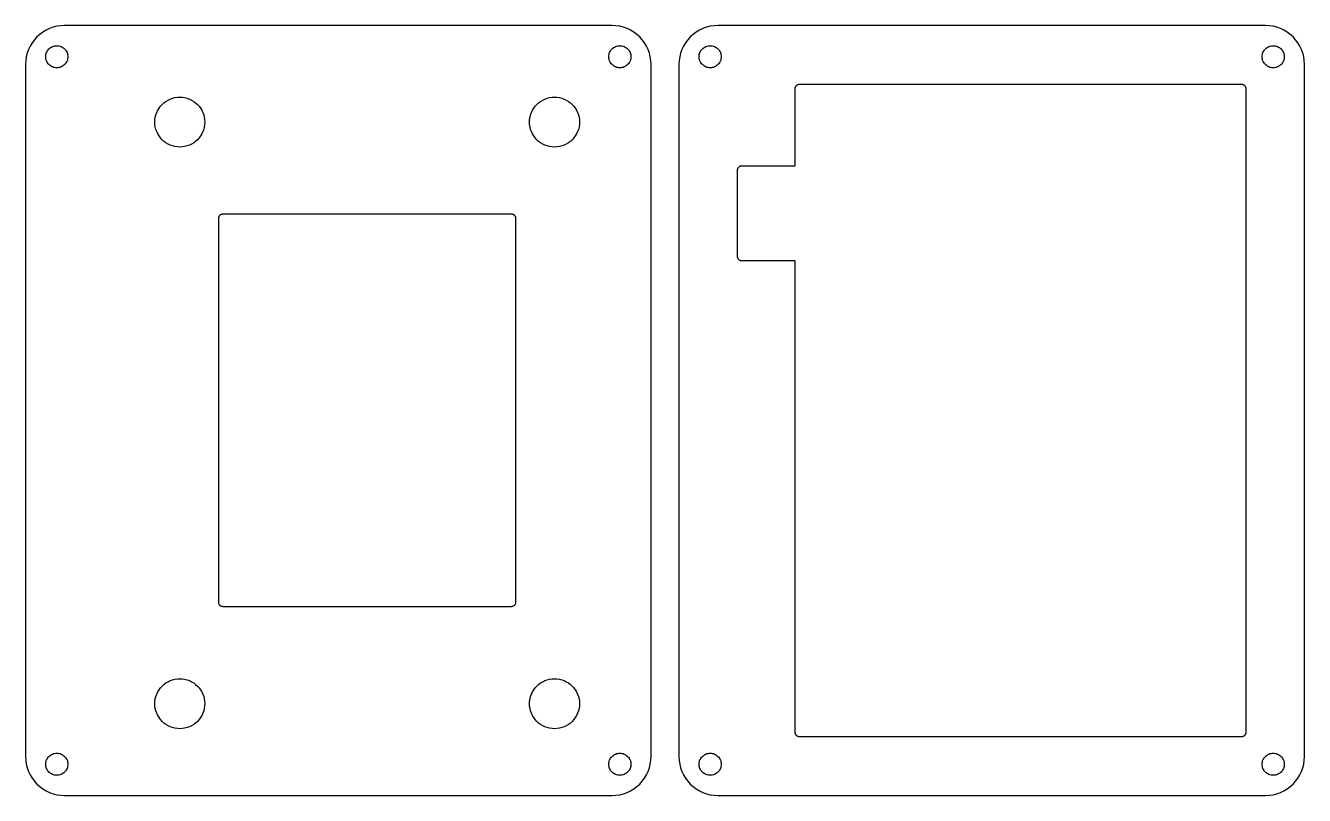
# Model space of a CAD drawing. Header units: metres. Extents: x 0 to 269, y -190 to 7.
# Drawn here: x 135.9 to 269.1, y -73.6 to 6.5 of the extents above; entities that cross this region are included whole.
import ezdxf

# ---------------------------------------------------------------- set-up
doc = ezdxf.new("R2010")
doc.units = ezdxf.units.M

msp = doc.modelspace()

# ---------------------------------------------------------------- linework, layer by layer
for p, q in [((137.136, 5.36383), (136.869, 5.06932)), ((137.431, 5.63074), (137.136, 5.36383)), ((137.75, 5.86751), (137.431, 5.63074)), ((138.091, 6.07182), (137.75, 5.86751)), ((138.45, 6.24176), (138.091, 6.07182)), ((138.824, 6.37566), (138.45, 6.24176)), ((139.21, 6.47224), (138.824, 6.37566)), ((139.603, 6.53056), (139.21, 6.47224)), ((139.999, 6.55), (139.603, 6.53056)), ((197.001, 6.55), (139.999, 6.55)), ((197.397, 6.53056), (197.001, 6.55)), ((197.79, 6.47224), (197.397, 6.53056)), ((198.176, 6.37566), (197.79, 6.47224)), ((198.55, 6.24176), (198.176, 6.37566)), ((198.909, 6.07182), (198.55, 6.24176)), ((199.25, 5.86751), (198.909, 6.07182)), ((199.569, 5.63074), (199.25, 5.86751)), ((199.864, 5.36383), (199.569, 5.63074)), ((200.131, 5.06932), (199.864, 5.36383)), ((205.136, 5.36383), (204.869, 5.06932)), ((205.431, 5.63074), (205.136, 5.36383)), ((205.75, 5.86751), (205.431, 5.63074)), ((206.091, 6.07182), (205.75, 5.86751)), ((206.45, 6.24176), (206.091, 6.07182)), ((206.824, 6.37566), (206.45, 6.24176)), ((207.21, 6.47224), (206.824, 6.37566)), ((207.603, 6.53056), (207.21, 6.47224)), ((207.999, 6.55), (207.603, 6.53056)), ((265.001, 6.55), (207.999, 6.55)), ((265.397, 6.53056), (265.001, 6.55)), ((265.79, 6.47224), (265.397, 6.53056)), ((266.176, 6.37566), (265.79, 6.47224)), ((266.55, 6.24176), (266.176, 6.37566)), ((266.909, 6.07182), (266.55, 6.24176)), ((267.25, 5.86751), (266.909, 6.07182)), ((267.569, 5.63074), (267.25, 5.86751)), ((267.864, 5.36383), (267.569, 5.63074)), ((268.131, 5.06932), (267.864, 5.36383)), ((136.258, 4.04988), (136.124, 3.67566)), ((136.428, 4.40919), (136.258, 4.04988)), ((136.632, 4.75009), (136.428, 4.40919)), ((136.869, 5.06932), (136.632, 4.75009)), ((138.244, 3.93886), (138.311, 4.02946)), ((138.311, 4.02946), (138.387, 4.11311)), ((138.387, 4.11311), (138.471, 4.18893)), ((138.471, 4.18893), (138.561, 4.25613)), ((138.561, 4.25613), (138.658, 4.31416)), ((138.658, 4.31416), (138.76, 4.3624)), ((138.76, 4.3624), (138.866, 4.40039)), ((138.866, 4.40039), (138.976, 4.42786)), ((138.976, 4.42786), (139.087, 4.4444)), ((139.087, 4.4444), (139.2, 4.44994)), ((139.2, 4.44994), (139.313, 4.4444)), ((139.313, 4.4444), (139.424, 4.42786)), ((139.424, 4.42786), (139.534, 4.40039)), ((139.534, 4.40039), (139.64, 4.3624)), ((139.64, 4.3624), (139.742, 4.31416)), ((139.742, 4.31416), (139.839, 4.25613)), ((139.839, 4.25613), (139.93, 4.18887)), ((139.93, 4.18887), (140.013, 4.11319)), ((140.013, 4.11319), (140.089, 4.02946)), ((140.089, 4.02946), (140.156, 3.93892)), ((196.844, 3.93892), (196.911, 4.02946)), ((196.911, 4.02946), (196.987, 4.11319)), ((196.987, 4.11319), (197.07, 4.18887)), ((197.07, 4.18887), (197.161, 4.25613)), ((197.161, 4.25613), (197.258, 4.31416)), ((197.258, 4.31416), (197.36, 4.3624)), ((197.36, 4.3624), (197.466, 4.40039)), ((197.466, 4.40039), (197.576, 4.42786)), ((197.576, 4.42786), (197.687, 4.4444)), ((197.687, 4.4444), (197.8, 4.44994)), ((197.8, 4.44994), (197.913, 4.4444)), ((197.913, 4.4444), (198.024, 4.42786)), ((198.024, 4.42786), (198.134, 4.40039)), ((198.134, 4.40039), (198.24, 4.3624)), ((198.24, 4.3624), (198.342, 4.31416)), ((198.342, 4.31416), (198.439, 4.25613)), ((198.439, 4.25613), (198.529, 4.18893)), ((198.529, 4.18893), (198.613, 4.11311)), ((198.613, 4.11311), (198.689, 4.02946)), ((198.689, 4.02946), (198.756, 3.93886)), ((200.368, 4.75009), (200.131, 5.06932)), ((200.572, 4.40919), (200.368, 4.75009)), ((200.742, 4.04988), (200.572, 4.40919)), ((200.876, 3.67566), (200.742, 4.04988)), ((204.258, 4.04988), (204.124, 3.67566)), ((204.428, 4.40919), (204.258, 4.04988)), ((204.632, 4.75009), (204.428, 4.40919)), ((204.869, 5.06932), (204.632, 4.75009)), ((206.244, 3.93886), (206.311, 4.02946)), ((206.311, 4.02946), (206.387, 4.11311)), ((206.387, 4.11311), (206.471, 4.18893)), ((206.471, 4.18893), (206.561, 4.25613)), ((206.561, 4.25613), (206.658, 4.31416)), ((206.658, 4.31416), (206.76, 4.3624)), ((206.76, 4.3624), (206.866, 4.40039)), ((206.866, 4.40039), (206.976, 4.42786)), ((206.976, 4.42786), (207.087, 4.4444)), ((207.087, 4.4444), (207.2, 4.44994)), ((207.2, 4.44994), (207.313, 4.4444)), ((207.313, 4.4444), (207.424, 4.42786)), ((207.424, 4.42786), (207.534, 4.40039)), ((207.534, 4.40039), (207.64, 4.3624)), ((207.64, 4.3624), (207.742, 4.31416)), ((207.742, 4.31416), (207.839, 4.25613)), ((207.839, 4.25613), (207.93, 4.18887)), ((207.93, 4.18887), (208.013, 4.11319)), ((208.013, 4.11319), (208.089, 4.02946)), ((208.089, 4.02946), (208.156, 3.93892)), ((264.844, 3.93892), (264.911, 4.02946)), ((264.911, 4.02946), (264.987, 4.11319)), ((264.987, 4.11319), (265.07, 4.18887)), ((265.07, 4.18887), (265.161, 4.25613)), ((265.161, 4.25613), (265.258, 4.31416)), ((265.258, 4.31416), (265.36, 4.3624)), ((265.36, 4.3624), (265.466, 4.40039)), ((265.466, 4.40039), (265.576, 4.42786)), ((265.576, 4.42786), (265.687, 4.4444)), ((265.687, 4.4444), (265.8, 4.44994)), ((265.8, 4.44994), (265.913, 4.4444)), ((265.913, 4.4444), (266.024, 4.42786)), ((266.024, 4.42786), (266.134, 4.40039)), ((266.134, 4.40039), (266.24, 4.3624)), ((266.24, 4.3624), (266.342, 4.31416)), ((266.342, 4.31416), (266.439, 4.25613)), ((266.439, 4.25613), (266.529, 4.18893)), ((266.529, 4.18893), (266.613, 4.11311)), ((266.613, 4.11311), (266.689, 4.02946)), ((266.689, 4.02946), (266.756, 3.93886)), ((268.368, 4.75009), (268.131, 5.06932)), ((268.572, 4.40919), (268.368, 4.75009)), ((268.742, 4.04988), (268.572, 4.40919)), ((268.876, 3.67566), (268.742, 4.04988)), ((135.969, 2.89699), (135.95, 2.50122)), ((136.028, 3.29013), (135.969, 2.89699)), ((136.124, 3.67566), (136.028, 3.29013)), ((138.05, 3.29999), (138.056, 3.41278)), ((138.056, 3.18721), (138.05, 3.29999)), ((138.056, 3.41278), (138.072, 3.52423)), ((138.072, 3.07576), (138.056, 3.18721)), ((138.072, 3.52423), (138.1, 3.63388)), ((138.1, 2.96609), (138.072, 3.07576)), ((138.1, 3.63388), (138.138, 3.74005)), ((138.138, 2.85994), (138.1, 2.96609)), ((138.138, 3.74005), (138.186, 3.84204)), ((138.186, 2.75793), (138.138, 2.85994)), ((138.186, 3.84204), (138.244, 3.93886)), ((138.244, 2.66112), (138.186, 2.75793)), ((140.156, 3.93892), (140.214, 3.84196)), ((140.214, 2.75801), (140.156, 2.66106)), ((140.214, 3.84196), (140.262, 3.74005)), ((140.262, 2.85994), (140.214, 2.75801)), ((140.262, 3.74005), (140.3, 3.63388)), ((140.3, 2.96609), (140.262, 2.85994)), ((140.3, 3.63388), (140.328, 3.52425)), ((140.328, 3.07574), (140.3, 2.96609)), ((140.328, 3.52425), (140.344, 3.41278)), ((140.344, 3.18721), (140.328, 3.07574)), ((140.344, 3.41278), (140.35, 3.29999)), ((140.35, 3.29999), (140.344, 3.18721)), ((196.65, 3.29999), (196.656, 3.41278)), ((196.656, 3.18721), (196.65, 3.29999)), ((196.656, 3.41278), (196.672, 3.52425)), ((196.672, 3.07574), (196.656, 3.18721)), ((196.672, 3.52425), (196.7, 3.63388)), ((196.7, 2.96609), (196.672, 3.07574)), ((196.7, 3.63388), (196.738, 3.74005)), ((196.738, 2.85994), (196.7, 2.96609)), ((196.738, 3.74005), (196.786, 3.84196)), ((196.786, 2.75801), (196.738, 2.85994)), ((196.786, 3.84196), (196.844, 3.93892)), ((196.844, 2.66106), (196.786, 2.75801)), ((198.756, 3.93886), (198.814, 3.84204)), ((198.814, 2.75793), (198.756, 2.66112)), ((198.814, 3.84204), (198.862, 3.74005)), ((198.862, 2.85994), (198.814, 2.75793)), ((198.862, 3.74005), (198.9, 3.63388)), ((198.9, 2.96609), (198.862, 2.85994)), ((198.9, 3.63388), (198.928, 3.52423)), ((198.928, 3.07576), (198.9, 2.96609)), ((198.928, 3.52423), (198.944, 3.41278)), ((198.944, 3.18721), (198.928, 3.07576)), ((198.944, 3.41278), (198.95, 3.29999)), ((198.95, 3.29999), (198.944, 3.18721)), ((200.972, 3.29013), (200.876, 3.67566)), ((201.031, 2.89699), (200.972, 3.29013)), ((201.05, 2.50122), (201.031, 2.89699)), ((203.969, 2.89699), (203.95, 2.50122)), ((204.028, 3.29013), (203.969, 2.89699)), ((204.124, 3.67566), (204.028, 3.29013)), ((206.05, 3.29999), (206.056, 3.41278)), ((206.056, 3.18721), (206.05, 3.29999)), ((206.056, 3.41278), (206.072, 3.52423)), ((206.072, 3.07576), (206.056, 3.18721)), ((206.072, 3.52423), (206.1, 3.63388)), ((206.1, 2.96609), (206.072, 3.07576)), ((206.1, 3.63388), (206.138, 3.74005)), ((206.138, 2.85994), (206.1, 2.96609)), ((206.138, 3.74005), (206.186, 3.84204)), ((206.186, 2.75793), (206.138, 2.85994)), ((206.186, 3.84204), (206.244, 3.93886)), ((206.244, 2.66112), (206.186, 2.75793)), ((208.156, 3.93892), (208.214, 3.84196)), ((208.214, 2.75801), (208.156, 2.66106)), ((208.214, 3.84196), (208.262, 3.74005)), ((208.262, 2.85994), (208.214, 2.75801)), ((208.262, 3.74005), (208.3, 3.63388)), ((208.3, 2.96609), (208.262, 2.85994)), ((208.3, 3.63388), (208.328, 3.52425)), ((208.328, 3.07574), (208.3, 2.96609)), ((208.328, 3.52425), (208.344, 3.41278)), ((208.344, 3.18721), (208.328, 3.07574)), ((208.344, 3.41278), (208.35, 3.29999)), ((208.35, 3.29999), (208.344, 3.18721)), ((264.65, 3.29999), (264.656, 3.41278)), ((264.656, 3.18721), (264.65, 3.29999)), ((264.656, 3.41278), (264.672, 3.52425)), ((264.672, 3.07574), (264.656, 3.18721)), ((264.672, 3.52425), (264.7, 3.63388)), ((264.7, 2.96609), (264.672, 3.07574)), ((264.7, 3.63388), (264.738, 3.74005)), ((264.738, 2.85994), (264.7, 2.96609)), ((264.738, 3.74005), (264.786, 3.84196)), ((264.786, 2.75801), (264.738, 2.85994)), ((264.786, 3.84196), (264.844, 3.93892)), ((264.844, 2.66106), (264.786, 2.75801)), ((266.756, 3.93886), (266.814, 3.84204)), ((266.814, 2.75793), (266.756, 2.66112)), ((266.814, 3.84204), (266.862, 3.74005)), ((266.862, 2.85994), (266.814, 2.75793)), ((266.862, 3.74005), (266.9, 3.63388)), ((266.9, 2.96609), (266.862, 2.85994)), ((266.9, 3.63388), (266.928, 3.52423)), ((266.928, 3.07576), (266.9, 2.96609)), ((266.928, 3.52423), (266.944, 3.41278)), ((266.944, 3.18721), (266.928, 3.07576)), ((266.944, 3.41278), (266.95, 3.29999)), ((266.95, 3.29999), (266.944, 3.18721)), ((268.972, 3.29013), (268.876, 3.67566)), ((269.031, 2.89699), (268.972, 3.29013)), ((269.05, 2.50122), (269.031, 2.89699)), ((135.95, 2.50122), (135.95, -69.5512)), ((138.311, 2.57043), (138.244, 2.66112)), ((138.387, 2.48694), (138.311, 2.57043)), ((138.471, 2.41104), (138.387, 2.48694)), ((138.561, 2.3439), (138.471, 2.41104)), ((138.658, 2.28578), (138.561, 2.3439)), ((138.76, 2.23758), (138.658, 2.28578)), ((138.866, 2.19958), (138.76, 2.23758)), ((138.976, 2.17212), (138.866, 2.19958)), ((139.087, 2.15559), (138.976, 2.17212)), ((139.2, 2.15005), (139.087, 2.15559)), ((139.313, 2.15559), (139.2, 2.15005)), ((139.424, 2.17212), (139.313, 2.15559)), ((139.534, 2.19958), (139.424, 2.17212)), ((139.64, 2.23758), (139.534, 2.19958)), ((139.742, 2.28578), (139.64, 2.23758)), ((139.839, 2.3439), (139.742, 2.28578)), ((139.93, 2.4111), (139.839, 2.3439)), ((140.013, 2.48686), (139.93, 2.4111)), ((140.089, 2.57043), (140.013, 2.48686)), ((140.156, 2.66106), (140.089, 2.57043)), ((196.911, 2.57043), (196.844, 2.66106)), ((196.987, 2.48686), (196.911, 2.57043)), ((197.07, 2.4111), (196.987, 2.48686)), ((197.161, 2.3439), (197.07, 2.4111)), ((197.258, 2.28578), (197.161, 2.3439)), ((197.36, 2.23758), (197.258, 2.28578)), ((197.466, 2.19958), (197.36, 2.23758)), ((197.576, 2.17212), (197.466, 2.19958)), ((197.687, 2.15559), (197.576, 2.17212)), ((197.8, 2.15005), (197.687, 2.15559)), ((197.913, 2.15559), (197.8, 2.15005)), ((198.024, 2.17212), (197.913, 2.15559)), ((198.134, 2.19958), (198.024, 2.17212)), ((198.24, 2.23758), (198.134, 2.19958)), ((198.342, 2.28578), (198.24, 2.23758)), ((198.439, 2.3439), (198.342, 2.28578)), ((198.529, 2.41104), (198.439, 2.3439)), ((198.613, 2.48694), (198.529, 2.41104)), ((198.689, 2.57043), (198.613, 2.48694)), ((198.756, 2.66112), (198.689, 2.57043)), ((201.05, -69.5512), (201.05, 2.50122)), ((203.95, 2.50122), (203.95, -69.5512)), ((206.311, 2.57043), (206.244, 2.66112)), ((206.387, 2.48694), (206.311, 2.57043)), ((206.471, 2.41104), (206.387, 2.48694)), ((206.561, 2.3439), (206.471, 2.41104)), ((206.658, 2.28578), (206.561, 2.3439)), ((206.76, 2.23758), (206.658, 2.28578)), ((206.866, 2.19958), (206.76, 2.23758)), ((206.976, 2.17212), (206.866, 2.19958)), ((207.087, 2.15559), (206.976, 2.17212)), ((207.2, 2.15005), (207.087, 2.15559)), ((207.313, 2.15559), (207.2, 2.15005)), ((207.424, 2.17212), (207.313, 2.15559)), ((207.534, 2.19958), (207.424, 2.17212)), ((207.64, 2.23758), (207.534, 2.19958)), ((207.742, 2.28578), (207.64, 2.23758)), ((207.839, 2.3439), (207.742, 2.28578)), ((207.93, 2.4111), (207.839, 2.3439)), ((208.013, 2.48686), (207.93, 2.4111)), ((208.089, 2.57043), (208.013, 2.48686)), ((208.156, 2.66106), (208.089, 2.57043)), ((264.911, 2.57043), (264.844, 2.66106)), ((264.987, 2.48686), (264.911, 2.57043)), ((265.07, 2.4111), (264.987, 2.48686)), ((265.161, 2.3439), (265.07, 2.4111)), ((265.258, 2.28578), (265.161, 2.3439)), ((265.36, 2.23758), (265.258, 2.28578)), ((265.466, 2.19958), (265.36, 2.23758)), ((265.576, 2.17212), (265.466, 2.19958)), ((265.687, 2.15559), (265.576, 2.17212)), ((265.8, 2.15005), (265.687, 2.15559)), ((265.913, 2.15559), (265.8, 2.15005)), ((266.024, 2.17212), (265.913, 2.15559)), ((266.134, 2.19958), (266.024, 2.17212)), ((266.24, 2.23758), (266.134, 2.19958)), ((266.342, 2.28578), (266.24, 2.23758)), ((266.439, 2.3439), (266.342, 2.28578)), ((266.529, 2.41104), (266.439, 2.3439)), ((266.613, 2.48694), (266.529, 2.41104)), ((266.689, 2.57043), (266.613, 2.48694)), ((266.756, 2.66112), (266.689, 2.57043)), ((269.05, -69.5512), (269.05, 2.50122)), ((216.05, -0.00122), (216.052, 0.04417)), ((216.052, 0.04417), (216.059, 0.08769)), ((216.059, 0.08769), (216.069, 0.13069)), ((216.069, 0.13069), (216.084, 0.17218)), ((216.084, 0.17218), (216.103, 0.21201)), ((216.103, 0.21201), (216.126, 0.25003)), ((216.126, 0.25003), (216.152, 0.28549)), ((216.152, 0.28549), (216.182, 0.31815)), ((216.182, 0.31815), (216.215, 0.34776)), ((216.215, 0.34776), (216.25, 0.37407)), ((216.25, 0.37407), (216.288, 0.39687)), ((216.288, 0.39687), (216.328, 0.41569)), ((216.328, 0.41569), (216.369, 0.43054)), ((216.369, 0.43054), (216.412, 0.44132)), ((216.412, 0.44132), (216.456, 0.44777)), ((216.456, 0.44777), (216.501, 0.45)), ((216.501, 0.45), (262.499, 0.45)), ((262.499, 0.45), (262.544, 0.44777)), ((262.544, 0.44777), (262.588, 0.44132)), ((262.588, 0.44132), (262.631, 0.43054)), ((262.631, 0.43054), (262.672, 0.41569)), ((262.672, 0.41569), (262.712, 0.39687)), ((262.712, 0.39687), (262.75, 0.37407)), ((262.75, 0.37407), (262.785, 0.34776)), ((262.785, 0.34776), (262.818, 0.31815)), ((262.818, 0.31815), (262.848, 0.28549)), ((262.848, 0.28549), (262.874, 0.25003)), ((262.874, 0.25003), (262.897, 0.21201)), ((262.897, 0.21201), (262.916, 0.17218)), ((262.916, 0.17218), (262.931, 0.13069)), ((262.931, 0.13069), (262.941, 0.08769)), ((262.941, 0.08769), (262.948, 0.04417)), ((262.948, 0.04417), (262.95, -0.00122)), ((150.555, -1.33827), (150.774, -1.207)), ((150.774, -1.207), (151.005, -1.09796)), ((151.005, -1.09796), (151.245, -1.01202)), ((151.245, -1.01202), (151.493, -0.94998)), ((151.493, -0.94998), (151.745, -0.91257)), ((151.745, -0.91257), (152, -0.90006)), ((152, -0.90006), (152.255, -0.91257)), ((152.255, -0.91257), (152.507, -0.94998)), ((152.507, -0.94998), (152.755, -1.01202)), ((152.755, -1.01202), (152.995, -1.09796)), ((152.995, -1.09796), (153.225, -1.207)), ((153.225, -1.207), (153.445, -1.33827)), ((189.555, -1.33827), (189.774, -1.207)), ((189.774, -1.207), (190.005, -1.09796)), ((190.005, -1.09796), (190.245, -1.01202)), ((190.245, -1.01202), (190.493, -0.94998)), ((190.493, -0.94998), (190.745, -0.91257)), ((190.745, -0.91257), (191, -0.90006)), ((191, -0.90006), (191.255, -0.91257)), ((191.255, -0.91257), (191.507, -0.94998)), ((191.507, -0.94998), (191.755, -1.01202)), ((191.755, -1.01202), (191.995, -1.09796)), ((191.995, -1.09796), (192.225, -1.207)), ((192.225, -1.207), (192.445, -1.33827)), ((216.05, -8.05), (216.05, -0.00122)), ((262.95, -0.00122), (262.95, -67.0488)), ((149.512, -2.74519), (149.598, -2.50505)), ((149.598, -2.50505), (149.707, -2.27449)), ((149.707, -2.27449), (149.838, -2.05548)), ((149.838, -2.05548), (149.99, -1.85065)), ((149.99, -1.85065), (150.162, -1.66156)), ((150.162, -1.66156), (150.351, -1.49017)), ((150.351, -1.49017), (150.555, -1.33827)), ((153.445, -1.33827), (153.649, -1.49017)), ((153.649, -1.49017), (153.838, -1.66156)), ((153.838, -1.66156), (154.01, -1.85065)), ((154.01, -1.85065), (154.162, -2.05548)), ((154.162, -2.05548), (154.293, -2.27449)), ((154.293, -2.27449), (154.402, -2.50505)), ((154.402, -2.50505), (154.488, -2.74519)), ((188.512, -2.74519), (188.598, -2.50505)), ((188.598, -2.50505), (188.707, -2.27449)), ((188.707, -2.27449), (188.838, -2.05548)), ((188.838, -2.05548), (188.99, -1.85065)), ((188.99, -1.85065), (189.162, -1.66156)), ((189.162, -1.66156), (189.351, -1.49017)), ((189.351, -1.49017), (189.555, -1.33827)), ((192.445, -1.33827), (192.649, -1.49017)), ((192.649, -1.49017), (192.838, -1.66156)), ((192.838, -1.66156), (193.01, -1.85065)), ((193.01, -1.85065), (193.162, -2.05548)), ((193.162, -2.05548), (193.293, -2.27449)), ((193.293, -2.27449), (193.402, -2.50505)), ((193.402, -2.50505), (193.488, -2.74519)), ((149.4, -3.5), (149.413, -3.24509)), ((149.413, -3.7549), (149.4, -3.5)), ((149.413, -3.24509), (149.45, -2.99286)), ((149.45, -4.00713), (149.413, -3.7549)), ((149.45, -2.99286), (149.512, -2.74519)), ((154.488, -2.74519), (154.55, -2.99286)), ((154.55, -2.99286), (154.587, -3.24509)), ((154.587, -3.7549), (154.55, -4.00713)), ((154.587, -3.24509), (154.6, -3.5)), ((154.6, -3.5), (154.587, -3.7549)), ((188.4, -3.5), (188.413, -3.24509)), ((188.413, -3.7549), (188.4, -3.5)), ((188.413, -3.24509), (188.45, -2.99286)), ((188.45, -4.00713), (188.413, -3.7549)), ((188.45, -2.99286), (188.512, -2.74519)), ((193.488, -2.74519), (193.55, -2.99286)), ((193.55, -2.99286), (193.587, -3.24509)), ((193.587, -3.7549), (193.55, -4.00713)), ((193.587, -3.24509), (193.6, -3.5)), ((193.6, -3.5), (193.587, -3.7549)), ((149.512, -4.25479), (149.45, -4.00713)), ((149.598, -4.49493), (149.512, -4.25479)), ((149.707, -4.72549), (149.598, -4.49493)), ((149.838, -4.9445), (149.707, -4.72549)), ((149.99, -5.14934), (149.838, -4.9445)), ((150.162, -5.33842), (149.99, -5.14934)), ((154.01, -5.14934), (153.838, -5.33842)), ((154.162, -4.9445), (154.01, -5.14934)), ((154.293, -4.72549), (154.162, -4.9445)), ((154.402, -4.49493), (154.293, -4.72549)), ((154.488, -4.25479), (154.402, -4.49493)), ((154.55, -4.00713), (154.488, -4.25479)), ((188.512, -4.25479), (188.45, -4.00713)), ((188.598, -4.49493), (188.512, -4.25479)), ((188.707, -4.72549), (188.598, -4.49493)), ((188.838, -4.9445), (188.707, -4.72549)), ((188.99, -5.14934), (188.838, -4.9445)), ((189.162, -5.33842), (188.99, -5.14934)), ((193.01, -5.14934), (192.838, -5.33842)), ((193.162, -4.9445), (193.01, -5.14934)), ((193.293, -4.72549), (193.162, -4.9445)), ((193.402, -4.49493), (193.293, -4.72549)), ((193.488, -4.25479), (193.402, -4.49493)), ((193.55, -4.00713), (193.488, -4.25479)), ((150.351, -5.50981), (150.162, -5.33842)), ((150.555, -5.66171), (150.351, -5.50981)), ((150.774, -5.79298), (150.555, -5.66171)), ((151.005, -5.90202), (150.774, -5.79298)), ((151.245, -5.98796), (151.005, -5.90202)), ((151.493, -6.05), (151.245, -5.98796)), ((151.745, -6.08742), (151.493, -6.05)), ((152, -6.09993), (151.745, -6.08742)), ((152.255, -6.08742), (152, -6.09993)), ((152.507, -6.05), (152.255, -6.08742)), ((152.755, -5.98796), (152.507, -6.05)), ((152.995, -5.90202), (152.755, -5.98796)), ((153.225, -5.79298), (152.995, -5.90202)), ((153.445, -5.66171), (153.225, -5.79298)), ((153.649, -5.50981), (153.445, -5.66171)), ((153.838, -5.33842), (153.649, -5.50981)), ((189.351, -5.50981), (189.162, -5.33842)), ((189.555, -5.66171), (189.351, -5.50981)), ((189.774, -5.79298), (189.555, -5.66171)), ((190.005, -5.90202), (189.774, -5.79298)), ((190.245, -5.98796), (190.005, -5.90202)), ((190.493, -6.05), (190.245, -5.98796)), ((190.745, -6.08742), (190.493, -6.05)), ((191, -6.09993), (190.745, -6.08742)), ((191.255, -6.08742), (191, -6.09993)), ((191.507, -6.05), (191.255, -6.08742)), ((191.755, -5.98796), (191.507, -6.05)), ((191.995, -5.90202), (191.755, -5.98796)), ((192.225, -5.79298), (191.995, -5.90202)), ((192.445, -5.66171), (192.225, -5.79298)), ((192.649, -5.50981), (192.445, -5.66171)), ((192.838, -5.33842), (192.649, -5.50981)), ((210.05, -8.50122), (210.052, -8.45583)), ((210.05, -17.4988), (210.05, -8.50122)), ((210.052, -8.45583), (210.059, -8.41231)), ((210.059, -8.41231), (210.069, -8.36931)), ((210.069, -8.36931), (210.084, -8.32782)), ((210.084, -8.32782), (210.103, -8.28799)), ((210.103, -8.28799), (210.126, -8.24997)), ((210.126, -8.24997), (210.152, -8.21451)), ((210.152, -8.21451), (210.182, -8.18185)), ((210.182, -8.18185), (210.215, -8.15224)), ((210.215, -8.15224), (210.25, -8.12593)), ((210.25, -8.12593), (210.288, -8.10313)), ((210.288, -8.10313), (210.328, -8.0843)), ((210.328, -8.0843), (210.369, -8.06946)), ((210.369, -8.06946), (210.412, -8.05869)), ((210.412, -8.05869), (210.456, -8.05223)), ((210.456, -8.05223), (210.501, -8.05)), ((210.501, -8.05), (216.05, -8.05)), ((156.084, -13.3278), (156.103, -13.288)), ((156.103, -13.288), (156.126, -13.25)), ((156.126, -13.25), (156.152, -13.2145)), ((156.152, -13.2145), (156.182, -13.1819)), ((156.182, -13.1819), (156.215, -13.1522)), ((156.215, -13.1522), (156.25, -13.1259)), ((156.25, -13.1259), (156.288, -13.1031)), ((156.288, -13.1031), (156.328, -13.0843)), ((156.328, -13.0843), (156.369, -13.0695)), ((156.369, -13.0695), (156.412, -13.0587)), ((156.412, -13.0587), (156.456, -13.0522)), ((156.456, -13.0522), (156.501, -13.05)), ((156.501, -13.05), (186.499, -13.05)), ((186.499, -13.05), (186.544, -13.0522)), ((186.544, -13.0522), (186.588, -13.0587)), ((186.588, -13.0587), (186.631, -13.0695)), ((186.631, -13.0695), (186.672, -13.0843)), ((186.672, -13.0843), (186.712, -13.1031)), ((186.712, -13.1031), (186.75, -13.1259)), ((186.75, -13.1259), (186.785, -13.1522)), ((186.785, -13.1522), (186.818, -13.1819)), ((186.818, -13.1819), (186.848, -13.2145)), ((186.848, -13.2145), (186.874, -13.25)), ((186.874, -13.25), (186.897, -13.288)), ((186.897, -13.288), (186.916, -13.3278)), ((156.05, -13.5012), (156.052, -13.4558)), ((156.05, -53.4988), (156.05, -13.5012)), ((156.052, -13.4558), (156.059, -13.4123)), ((156.059, -13.4123), (156.069, -13.3693)), ((156.069, -13.3693), (156.084, -13.3278)), ((186.916, -13.3278), (186.931, -13.3693)), ((186.931, -13.3693), (186.941, -13.4123)), ((186.941, -13.4123), (186.948, -13.4558)), ((186.948, -13.4558), (186.95, -13.5012)), ((186.95, -13.5012), (186.95, -53.4988)), ((210.052, -17.5442), (210.05, -17.4988)), ((210.059, -17.5877), (210.052, -17.5442)), ((210.069, -17.6307), (210.059, -17.5877)), ((210.084, -17.6722), (210.069, -17.6307)), ((210.103, -17.712), (210.084, -17.6722)), ((210.126, -17.75), (210.103, -17.712)), ((210.152, -17.7855), (210.126, -17.75)), ((210.182, -17.8181), (210.152, -17.7855)), ((210.215, -17.8478), (210.182, -17.8181)), ((210.25, -17.8741), (210.215, -17.8478)), ((210.288, -17.8969), (210.25, -17.8741)), ((210.328, -17.9157), (210.288, -17.8969)), ((210.369, -17.9305), (210.328, -17.9157)), ((210.412, -17.9413), (210.369, -17.9305)), ((210.456, -17.9478), (210.412, -17.9413)), ((210.501, -17.95), (210.456, -17.9478)), ((216.05, -17.95), (210.501, -17.95)), ((216.05, -67.0488), (216.05, -17.95)), ((156.052, -53.5442), (156.05, -53.4988)), ((156.059, -53.5877), (156.052, -53.5442)), ((156.069, -53.6307), (156.059, -53.5877)), ((156.084, -53.6722), (156.069, -53.6307)), ((156.103, -53.712), (156.084, -53.6722)), ((156.126, -53.75), (156.103, -53.712)), ((156.152, -53.7855), (156.126, -53.75)), ((156.182, -53.8181), (156.152, -53.7855)), ((156.215, -53.8478), (156.182, -53.8181)), ((156.25, -53.8741), (156.215, -53.8478)), ((156.288, -53.8969), (156.25, -53.8741)), ((156.328, -53.9157), (156.288, -53.8969)), ((156.369, -53.9305), (156.328, -53.9157)), ((156.412, -53.9413), (156.369, -53.9305)), ((156.456, -53.9478), (156.412, -53.9413)), ((156.501, -53.95), (156.456, -53.9478)), ((186.499, -53.95), (156.501, -53.95)), ((186.544, -53.9478), (186.499, -53.95)), ((186.588, -53.9413), (186.544, -53.9478)), ((186.631, -53.9305), (186.588, -53.9413)), ((186.672, -53.9157), (186.631, -53.9305)), ((186.712, -53.8969), (186.672, -53.9157)), ((186.75, -53.8741), (186.712, -53.8969)), ((186.785, -53.8478), (186.75, -53.8741)), ((186.818, -53.8181), (186.785, -53.8478)), ((186.848, -53.7855), (186.818, -53.8181)), ((186.874, -53.75), (186.848, -53.7855)), ((186.897, -53.712), (186.874, -53.75)), ((186.916, -53.6722), (186.897, -53.712)), ((186.931, -53.6307), (186.916, -53.6722)), ((186.941, -53.5877), (186.931, -53.6307)), ((186.948, -53.5442), (186.941, -53.5877)), ((186.95, -53.4988), (186.948, -53.5442)), ((149.838, -62.6055), (149.99, -62.4007)), ((149.99, -62.4007), (150.162, -62.2116)), ((150.162, -62.2116), (150.351, -62.0402)), ((150.351, -62.0402), (150.555, -61.8883)), ((150.555, -61.8883), (150.774, -61.757)), ((150.774, -61.757), (151.005, -61.648)), ((151.005, -61.648), (151.245, -61.562)), ((151.245, -61.562), (151.493, -61.5)), ((151.493, -61.5), (151.745, -61.4626)), ((151.745, -61.4626), (152, -61.4501)), ((152, -61.4501), (152.255, -61.4626)), ((152.255, -61.4626), (152.507, -61.5)), ((152.507, -61.5), (152.755, -61.562)), ((152.755, -61.562), (152.995, -61.648)), ((152.995, -61.648), (153.225, -61.757)), ((153.225, -61.757), (153.445, -61.8883)), ((153.445, -61.8883), (153.649, -62.0402)), ((153.649, -62.0402), (153.838, -62.2116)), ((153.838, -62.2116), (154.01, -62.4007)), ((154.01, -62.4007), (154.162, -62.6055)), ((188.838, -62.6055), (188.99, -62.4007)), ((188.99, -62.4007), (189.162, -62.2116)), ((189.162, -62.2116), (189.351, -62.0402)), ((189.351, -62.0402), (189.555, -61.8883)), ((189.555, -61.8883), (189.774, -61.757)), ((189.774, -61.757), (190.005, -61.648)), ((190.005, -61.648), (190.245, -61.562)), ((190.245, -61.562), (190.493, -61.5)), ((190.493, -61.5), (190.745, -61.4626)), ((190.745, -61.4626), (191, -61.4501)), ((191, -61.4501), (191.255, -61.4626)), ((191.255, -61.4626), (191.507, -61.5)), ((191.507, -61.5), (191.755, -61.562)), ((191.755, -61.562), (191.995, -61.648)), ((191.995, -61.648), (192.225, -61.757)), ((192.225, -61.757), (192.445, -61.8883)), ((192.445, -61.8883), (192.649, -62.0402)), ((192.649, -62.0402), (192.838, -62.2116)), ((192.838, -62.2116), (193.01, -62.4007)), ((193.01, -62.4007), (193.162, -62.6055)), ((149.4, -64.05), (149.413, -63.7951)), ((149.413, -63.7951), (149.45, -63.5429)), ((149.45, -63.5429), (149.512, -63.2952)), ((149.512, -63.2952), (149.598, -63.0551)), ((149.598, -63.0551), (149.707, -62.8245)), ((149.707, -62.8245), (149.838, -62.6055)), ((154.162, -62.6055), (154.293, -62.8245)), ((154.293, -62.8245), (154.402, -63.0551)), ((154.402, -63.0551), (154.488, -63.2952)), ((154.488, -63.2952), (154.55, -63.5429)), ((154.55, -63.5429), (154.587, -63.7951)), ((154.587, -63.7951), (154.6, -64.05)), ((188.4, -64.05), (188.413, -63.7951)), ((188.413, -63.7951), (188.45, -63.5429)), ((188.45, -63.5429), (188.512, -63.2952)), ((188.512, -63.2952), (188.598, -63.0551)), ((188.598, -63.0551), (188.707, -62.8245)), ((188.707, -62.8245), (188.838, -62.6055)), ((193.162, -62.6055), (193.293, -62.8245)), ((193.293, -62.8245), (193.402, -63.0551)), ((193.402, -63.0551), (193.488, -63.2952)), ((193.488, -63.2952), (193.55, -63.5429)), ((193.55, -63.5429), (193.587, -63.7951)), ((193.587, -63.7951), (193.6, -64.05)), ((149.413, -64.3049), (149.4, -64.05)), ((149.45, -64.5571), (149.413, -64.3049)), ((149.512, -64.8048), (149.45, -64.5571)), ((149.598, -65.0449), (149.512, -64.8048)), ((149.707, -65.2755), (149.598, -65.0449)), ((154.402, -65.0449), (154.293, -65.2755)), ((154.488, -64.8048), (154.402, -65.0449)), ((154.55, -64.5571), (154.488, -64.8048)), ((154.587, -64.3049), (154.55, -64.5571)), ((154.6, -64.05), (154.587, -64.3049)), ((188.413, -64.3049), (188.4, -64.05)), ((188.45, -64.5571), (188.413, -64.3049)), ((188.512, -64.8048), (188.45, -64.5571)), ((188.598, -65.0449), (188.512, -64.8048)), ((188.707, -65.2755), (188.598, -65.0449)), ((193.402, -65.0449), (193.293, -65.2755)), ((193.488, -64.8048), (193.402, -65.0449)), ((193.55, -64.5571), (193.488, -64.8048)), ((193.587, -64.3049), (193.55, -64.5571)), ((193.6, -64.05), (193.587, -64.3049)), ((149.838, -65.4945), (149.707, -65.2755)), ((149.99, -65.6993), (149.838, -65.4945)), ((150.162, -65.8884), (149.99, -65.6993)), ((150.351, -66.0598), (150.162, -65.8884)), ((150.555, -66.2117), (150.351, -66.0598)), ((150.774, -66.343), (150.555, -66.2117)), ((151.005, -66.452), (150.774, -66.343)), ((151.245, -66.538), (151.005, -66.452)), ((151.493, -66.6), (151.245, -66.538)), ((152.755, -66.538), (152.507, -66.6)), ((152.995, -66.452), (152.755, -66.538)), ((153.225, -66.343), (152.995, -66.452)), ((153.445, -66.2117), (153.225, -66.343)), ((153.649, -66.0598), (153.445, -66.2117)), ((153.838, -65.8884), (153.649, -66.0598)), ((154.01, -65.6993), (153.838, -65.8884)), ((154.162, -65.4945), (154.01, -65.6993)), ((154.293, -65.2755), (154.162, -65.4945)), ((188.838, -65.4945), (188.707, -65.2755)), ((188.99, -65.6993), (188.838, -65.4945)), ((189.162, -65.8884), (188.99, -65.6993)), ((189.351, -66.0598), (189.162, -65.8884)), ((189.555, -66.2117), (189.351, -66.0598)), ((189.774, -66.343), (189.555, -66.2117)), ((190.005, -66.452), (189.774, -66.343)), ((190.245, -66.538), (190.005, -66.452)), ((190.493, -66.6), (190.245, -66.538)), ((191.755, -66.538), (191.507, -66.6)), ((191.995, -66.452), (191.755, -66.538)), ((192.225, -66.343), (191.995, -66.452)), ((192.445, -66.2117), (192.225, -66.343)), ((192.649, -66.0598), (192.445, -66.2117)), ((192.838, -65.8884), (192.649, -66.0598)), ((193.01, -65.6993), (192.838, -65.8884)), ((193.162, -65.4945), (193.01, -65.6993)), ((193.293, -65.2755), (193.162, -65.4945)), ((151.745, -66.6374), (151.493, -66.6)), ((152, -66.6499), (151.745, -66.6374)), ((152.255, -66.6374), (152, -66.6499)), ((152.507, -66.6), (152.255, -66.6374)), ((190.745, -66.6374), (190.493, -66.6)), ((191, -66.6499), (190.745, -66.6374)), ((191.255, -66.6374), (191, -66.6499)), ((191.507, -66.6), (191.255, -66.6374)), ((216.052, -67.0942), (216.05, -67.0488)), ((216.059, -67.1377), (216.052, -67.0942)), ((216.069, -67.1807), (216.059, -67.1377)), ((216.084, -67.2222), (216.069, -67.1807)), ((216.103, -67.262), (216.084, -67.2222)), ((216.126, -67.3), (216.103, -67.262)), ((216.152, -67.3355), (216.126, -67.3)), ((216.182, -67.3681), (216.152, -67.3355)), ((216.215, -67.3978), (216.182, -67.3681)), ((216.25, -67.4241), (216.215, -67.3978)), ((216.288, -67.4469), (216.25, -67.4241)), ((216.328, -67.4657), (216.288, -67.4469)), ((216.369, -67.4805), (216.328, -67.4657)), ((216.412, -67.4913), (216.369, -67.4805)), ((216.456, -67.4978), (216.412, -67.4913)), ((216.501, -67.5), (216.456, -67.4978)), ((262.499, -67.5), (216.501, -67.5)), ((262.544, -67.4978), (262.499, -67.5)), ((262.588, -67.4913), (262.544, -67.4978)), ((262.631, -67.4805), (262.588, -67.4913)), ((262.672, -67.4657), (262.631, -67.4805)), ((262.712, -67.4469), (262.672, -67.4657)), ((262.75, -67.4241), (262.712, -67.4469)), ((262.785, -67.3978), (262.75, -67.4241)), ((262.818, -67.3681), (262.785, -67.3978)), ((262.848, -67.3355), (262.818, -67.3681)), ((262.874, -67.3), (262.848, -67.3355)), ((262.897, -67.262), (262.874, -67.3)), ((262.916, -67.2222), (262.897, -67.262)), ((262.931, -67.1807), (262.916, -67.2222)), ((262.941, -67.1377), (262.931, -67.1807)), ((262.948, -67.0942), (262.941, -67.1377)), ((262.95, -67.0488), (262.948, -67.0942)), ((138.976, -69.2221), (139.087, -69.2056)), ((139.087, -69.2056), (139.2, -69.2001)), ((139.2, -69.2001), (139.313, -69.2056)), ((139.313, -69.2056), (139.424, -69.2221)), ((197.576, -69.2221), (197.687, -69.2056)), ((197.687, -69.2056), (197.8, -69.2001)), ((197.8, -69.2001), (197.913, -69.2056)), ((197.913, -69.2056), (198.024, -69.2221)), ((206.976, -69.2221), (207.087, -69.2056)), ((207.087, -69.2056), (207.2, -69.2001)), ((207.2, -69.2001), (207.313, -69.2056)), ((207.313, -69.2056), (207.424, -69.2221)), ((265.576, -69.2221), (265.687, -69.2056)), ((265.687, -69.2056), (265.8, -69.2001)), ((265.8, -69.2001), (265.913, -69.2056)), ((265.913, -69.2056), (266.024, -69.2221)), ((135.95, -69.5512), (135.969, -69.947)), ((135.969, -69.947), (136.028, -70.3401)), ((136.028, -70.3401), (136.124, -70.7256)), ((138.05, -70.35), (138.056, -70.2372)), ((138.056, -70.4628), (138.05, -70.35)), ((138.056, -70.2372), (138.072, -70.1258)), ((138.072, -70.5742), (138.056, -70.4628)), ((138.072, -70.1258), (138.1, -70.0161)), ((138.1, -70.0161), (138.138, -69.9099)), ((138.138, -69.9099), (138.186, -69.8079)), ((138.186, -69.8079), (138.244, -69.7111)), ((138.244, -69.7111), (138.311, -69.6205)), ((138.311, -69.6205), (138.387, -69.5369)), ((138.387, -69.5369), (138.471, -69.461)), ((138.471, -69.461), (138.561, -69.3939)), ((138.561, -69.3939), (138.658, -69.3358)), ((138.658, -69.3358), (138.76, -69.2876)), ((138.76, -69.2876), (138.866, -69.2496)), ((138.866, -69.2496), (138.976, -69.2221)), ((139.424, -69.2221), (139.534, -69.2496)), ((139.534, -69.2496), (139.64, -69.2876)), ((139.64, -69.2876), (139.742, -69.3358)), ((139.742, -69.3358), (139.839, -69.3939)), ((139.839, -69.3939), (139.93, -69.4611)), ((139.93, -69.4611), (140.013, -69.5368)), ((140.013, -69.5368), (140.089, -69.6205)), ((140.089, -69.6205), (140.156, -69.7111)), ((140.156, -69.7111), (140.214, -69.808)), ((140.214, -69.808), (140.262, -69.9099)), ((140.262, -69.9099), (140.3, -70.0161)), ((140.3, -70.0161), (140.328, -70.1257)), ((140.328, -70.1257), (140.344, -70.2372)), ((140.344, -70.4628), (140.328, -70.5742)), ((140.344, -70.2372), (140.35, -70.35)), ((140.35, -70.35), (140.344, -70.4628)), ((196.65, -70.35), (196.656, -70.2372)), ((196.656, -70.4628), (196.65, -70.35)), ((196.656, -70.2372), (196.672, -70.1257)), ((196.672, -70.5742), (196.656, -70.4628)), ((196.672, -70.1257), (196.7, -70.0161)), ((196.7, -70.0161), (196.738, -69.9099)), ((196.738, -69.9099), (196.786, -69.808)), ((196.786, -69.808), (196.844, -69.7111)), ((196.844, -69.7111), (196.911, -69.6205)), ((196.911, -69.6205), (196.987, -69.5368)), ((196.987, -69.5368), (197.07, -69.4611)), ((197.07, -69.4611), (197.161, -69.3939)), ((197.161, -69.3939), (197.258, -69.3358)), ((197.258, -69.3358), (197.36, -69.2876)), ((197.36, -69.2876), (197.466, -69.2496)), ((197.466, -69.2496), (197.576, -69.2221)), ((198.024, -69.2221), (198.134, -69.2496)), ((198.134, -69.2496), (198.24, -69.2876)), ((198.24, -69.2876), (198.342, -69.3358)), ((198.342, -69.3358), (198.439, -69.3939)), ((198.439, -69.3939), (198.529, -69.461)), ((198.529, -69.461), (198.613, -69.5369)), ((198.613, -69.5369), (198.689, -69.6205)), ((198.689, -69.6205), (198.756, -69.7111)), ((198.756, -69.7111), (198.814, -69.8079)), ((198.814, -69.8079), (198.862, -69.9099)), ((198.862, -69.9099), (198.9, -70.0161)), ((198.9, -70.0161), (198.928, -70.1258)), ((198.928, -70.1258), (198.944, -70.2372)), ((198.944, -70.4628), (198.928, -70.5742)), ((198.944, -70.2372), (198.95, -70.35)), ((198.95, -70.35), (198.944, -70.4628)), ((200.876, -70.7256), (200.972, -70.3401)), ((200.972, -70.3401), (201.031, -69.947)), ((201.031, -69.947), (201.05, -69.5512)), ((203.95, -69.5512), (203.969, -69.947)), ((203.969, -69.947), (204.028, -70.3401)), ((204.028, -70.3401), (204.124, -70.7256)), ((206.05, -70.35), (206.056, -70.2372)), ((206.056, -70.4628), (206.05, -70.35)), ((206.056, -70.2372), (206.072, -70.1258)), ((206.072, -70.5742), (206.056, -70.4628)), ((206.072, -70.1258), (206.1, -70.0161)), ((206.1, -70.0161), (206.138, -69.9099)), ((206.138, -69.9099), (206.186, -69.8079)), ((206.186, -69.8079), (206.244, -69.7111)), ((206.244, -69.7111), (206.311, -69.6205)), ((206.311, -69.6205), (206.387, -69.5369)), ((206.387, -69.5369), (206.471, -69.461)), ((206.471, -69.461), (206.561, -69.3939)), ((206.561, -69.3939), (206.658, -69.3358)), ((206.658, -69.3358), (206.76, -69.2876)), ((206.76, -69.2876), (206.866, -69.2496)), ((206.866, -69.2496), (206.976, -69.2221)), ((207.424, -69.2221), (207.534, -69.2496)), ((207.534, -69.2496), (207.64, -69.2876)), ((207.64, -69.2876), (207.742, -69.3358)), ((207.742, -69.3358), (207.839, -69.3939)), ((207.839, -69.3939), (207.93, -69.4611)), ((207.93, -69.4611), (208.013, -69.5368)), ((208.013, -69.5368), (208.089, -69.6205)), ((208.089, -69.6205), (208.156, -69.7111)), ((208.156, -69.7111), (208.214, -69.808)), ((208.214, -69.808), (208.262, -69.9099)), ((208.262, -69.9099), (208.3, -70.0161)), ((208.3, -70.0161), (208.328, -70.1257)), ((208.328, -70.1257), (208.344, -70.2372)), ((208.344, -70.4628), (208.328, -70.5742)), ((208.344, -70.2372), (208.35, -70.35)), ((208.35, -70.35), (208.344, -70.4628)), ((264.65, -70.35), (264.656, -70.2372)), ((264.656, -70.4628), (264.65, -70.35)), ((264.656, -70.2372), (264.672, -70.1257)), ((264.672, -70.5742), (264.656, -70.4628)), ((264.672, -70.1257), (264.7, -70.0161)), ((264.7, -70.0161), (264.738, -69.9099)), ((264.738, -69.9099), (264.786, -69.808)), ((264.786, -69.808), (264.844, -69.7111)), ((264.844, -69.7111), (264.911, -69.6205)), ((264.911, -69.6205), (264.987, -69.5368)), ((264.987, -69.5368), (265.07, -69.4611)), ((265.07, -69.4611), (265.161, -69.3939)), ((265.161, -69.3939), (265.258, -69.3358)), ((265.258, -69.3358), (265.36, -69.2876)), ((265.36, -69.2876), (265.466, -69.2496)), ((265.466, -69.2496), (265.576, -69.2221)), ((266.024, -69.2221), (266.134, -69.2496)), ((266.134, -69.2496), (266.24, -69.2876)), ((266.24, -69.2876), (266.342, -69.3358)), ((266.342, -69.3358), (266.439, -69.3939)), ((266.439, -69.3939), (266.529, -69.461)), ((266.529, -69.461), (266.613, -69.5369)), ((266.613, -69.5369), (266.689, -69.6205)), ((266.689, -69.6205), (266.756, -69.7111)), ((266.756, -69.7111), (266.814, -69.8079)), ((266.814, -69.8079), (266.862, -69.9099)), ((266.862, -69.9099), (266.9, -70.0161)), ((266.9, -70.0161), (266.928, -70.1258)), ((266.928, -70.1258), (266.944, -70.2372)), ((266.944, -70.4628), (266.928, -70.5742)), ((266.944, -70.2372), (266.95, -70.35)), ((266.95, -70.35), (266.944, -70.4628)), ((268.876, -70.7256), (268.972, -70.3401)), ((268.972, -70.3401), (269.031, -69.947)), ((269.031, -69.947), (269.05, -69.5512)), ((136.124, -70.7256), (136.258, -71.0999)), ((136.258, -71.0999), (136.428, -71.4592)), ((136.428, -71.4592), (136.632, -71.8001)), ((136.632, -71.8001), (136.869, -72.1193)), ((138.1, -70.6839), (138.072, -70.5742)), ((138.138, -70.7901), (138.1, -70.6839)), ((138.186, -70.892), (138.138, -70.7901)), ((138.244, -70.9889), (138.186, -70.892)), ((138.311, -71.0795), (138.244, -70.9889)), ((138.387, -71.1631), (138.311, -71.0795)), ((138.471, -71.2389), (138.387, -71.1631)), ((138.561, -71.3061), (138.471, -71.2389)), ((138.658, -71.3642), (138.561, -71.3061)), ((138.76, -71.4124), (138.658, -71.3642)), ((138.866, -71.4504), (138.76, -71.4124)), ((138.976, -71.4779), (138.866, -71.4504)), ((139.087, -71.4944), (138.976, -71.4779)), ((139.2, -71.4999), (139.087, -71.4944)), ((139.313, -71.4944), (139.2, -71.4999)), ((139.424, -71.4779), (139.313, -71.4944)), ((139.534, -71.4504), (139.424, -71.4779)), ((139.64, -71.4124), (139.534, -71.4504)), ((139.742, -71.3642), (139.64, -71.4124)), ((139.839, -71.3061), (139.742, -71.3642)), ((139.93, -71.2389), (139.839, -71.3061)), ((140.013, -71.1632), (139.93, -71.2389)), ((140.089, -71.0795), (140.013, -71.1632)), ((140.156, -70.9889), (140.089, -71.0795)), ((140.214, -70.892), (140.156, -70.9889)), ((140.262, -70.7901), (140.214, -70.892)), ((140.3, -70.6839), (140.262, -70.7901)), ((140.328, -70.5742), (140.3, -70.6839)), ((196.7, -70.6839), (196.672, -70.5742)), ((196.738, -70.7901), (196.7, -70.6839)), ((196.786, -70.892), (196.738, -70.7901)), ((196.844, -70.9889), (196.786, -70.892)), ((196.911, -71.0795), (196.844, -70.9889)), ((196.987, -71.1632), (196.911, -71.0795)), ((197.07, -71.2389), (196.987, -71.1632)), ((197.161, -71.3061), (197.07, -71.2389)), ((197.258, -71.3642), (197.161, -71.3061)), ((197.36, -71.4124), (197.258, -71.3642)), ((197.466, -71.4504), (197.36, -71.4124)), ((197.576, -71.4779), (197.466, -71.4504)), ((197.687, -71.4944), (197.576, -71.4779)), ((197.8, -71.4999), (197.687, -71.4944)), ((197.913, -71.4944), (197.8, -71.4999)), ((198.024, -71.4779), (197.913, -71.4944)), ((198.134, -71.4504), (198.024, -71.4779)), ((198.24, -71.4124), (198.134, -71.4504)), ((198.342, -71.3642), (198.24, -71.4124)), ((198.439, -71.3061), (198.342, -71.3642)), ((198.529, -71.2389), (198.439, -71.3061)), ((198.613, -71.1631), (198.529, -71.2389)), ((198.689, -71.0795), (198.613, -71.1631)), ((198.756, -70.9889), (198.689, -71.0795)), ((198.814, -70.892), (198.756, -70.9889)), ((198.862, -70.7901), (198.814, -70.892)), ((198.9, -70.6839), (198.862, -70.7901)), ((198.928, -70.5742), (198.9, -70.6839)), ((200.131, -72.1193), (200.368, -71.8001)), ((200.368, -71.8001), (200.572, -71.4592)), ((200.572, -71.4592), (200.742, -71.0999)), ((200.742, -71.0999), (200.876, -70.7256)), ((204.124, -70.7256), (204.258, -71.0999)), ((204.258, -71.0999), (204.428, -71.4592)), ((204.428, -71.4592), (204.632, -71.8001)), ((204.632, -71.8001), (204.869, -72.1193)), ((206.1, -70.6839), (206.072, -70.5742)), ((206.138, -70.7901), (206.1, -70.6839)), ((206.186, -70.892), (206.138, -70.7901)), ((206.244, -70.9889), (206.186, -70.892)), ((206.311, -71.0795), (206.244, -70.9889)), ((206.387, -71.1631), (206.311, -71.0795)), ((206.471, -71.2389), (206.387, -71.1631)), ((206.561, -71.3061), (206.471, -71.2389)), ((206.658, -71.3642), (206.561, -71.3061)), ((206.76, -71.4124), (206.658, -71.3642)), ((206.866, -71.4504), (206.76, -71.4124)), ((206.976, -71.4779), (206.866, -71.4504)), ((207.087, -71.4944), (206.976, -71.4779)), ((207.2, -71.4999), (207.087, -71.4944)), ((207.313, -71.4944), (207.2, -71.4999)), ((207.424, -71.4779), (207.313, -71.4944)), ((207.534, -71.4504), (207.424, -71.4779)), ((207.64, -71.4124), (207.534, -71.4504)), ((207.742, -71.3642), (207.64, -71.4124)), ((207.839, -71.3061), (207.742, -71.3642)), ((207.93, -71.2389), (207.839, -71.3061)), ((208.013, -71.1632), (207.93, -71.2389)), ((208.089, -71.0795), (208.013, -71.1632)), ((208.156, -70.9889), (208.089, -71.0795)), ((208.214, -70.892), (208.156, -70.9889)), ((208.262, -70.7901), (208.214, -70.892)), ((208.3, -70.6839), (208.262, -70.7901)), ((208.328, -70.5742), (208.3, -70.6839)), ((264.7, -70.6839), (264.672, -70.5742)), ((264.738, -70.7901), (264.7, -70.6839)), ((264.786, -70.892), (264.738, -70.7901)), ((264.844, -70.9889), (264.786, -70.892)), ((264.911, -71.0795), (264.844, -70.9889)), ((264.987, -71.1632), (264.911, -71.0795)), ((265.07, -71.2389), (264.987, -71.1632)), ((265.161, -71.3061), (265.07, -71.2389)), ((265.258, -71.3642), (265.161, -71.3061)), ((265.36, -71.4124), (265.258, -71.3642)), ((265.466, -71.4504), (265.36, -71.4124)), ((265.576, -71.4779), (265.466, -71.4504)), ((265.687, -71.4944), (265.576, -71.4779)), ((265.8, -71.4999), (265.687, -71.4944)), ((265.913, -71.4944), (265.8, -71.4999)), ((266.024, -71.4779), (265.913, -71.4944)), ((266.134, -71.4504), (266.024, -71.4779)), ((266.24, -71.4124), (266.134, -71.4504)), ((266.342, -71.3642), (266.24, -71.4124)), ((266.439, -71.3061), (266.342, -71.3642)), ((266.529, -71.2389), (266.439, -71.3061)), ((266.613, -71.1631), (266.529, -71.2389)), ((266.689, -71.0795), (266.613, -71.1631)), ((266.756, -70.9889), (266.689, -71.0795)), ((266.814, -70.892), (266.756, -70.9889)), ((266.862, -70.7901), (266.814, -70.892)), ((266.9, -70.6839), (266.862, -70.7901)), ((266.928, -70.5742), (266.9, -70.6839)), ((268.131, -72.1193), (268.368, -71.8001)), ((268.368, -71.8001), (268.572, -71.4592)), ((268.572, -71.4592), (268.742, -71.0999)), ((268.742, -71.0999), (268.876, -70.7256)), ((136.869, -72.1193), (137.136, -72.4138)), ((137.136, -72.4138), (137.431, -72.6807)), ((137.431, -72.6807), (137.75, -72.9175)), ((137.75, -72.9175), (138.091, -73.1218)), ((138.091, -73.1218), (138.45, -73.2917)), ((198.55, -73.2917), (198.909, -73.1218)), ((198.909, -73.1218), (199.25, -72.9175)), ((199.25, -72.9175), (199.569, -72.6807)), ((199.569, -72.6807), (199.864, -72.4138)), ((199.864, -72.4138), (200.131, -72.1193)), ((204.869, -72.1193), (205.136, -72.4138)), ((205.136, -72.4138), (205.431, -72.6807)), ((205.431, -72.6807), (205.75, -72.9175)), ((205.75, -72.9175), (206.091, -73.1218)), ((206.091, -73.1218), (206.45, -73.2917)), ((266.55, -73.2917), (266.909, -73.1218)), ((266.909, -73.1218), (267.25, -72.9175)), ((267.25, -72.9175), (267.569, -72.6807)), ((267.569, -72.6807), (267.864, -72.4138)), ((267.864, -72.4138), (268.131, -72.1193)), ((138.45, -73.2917), (138.824, -73.4256)), ((138.824, -73.4256), (139.21, -73.5222)), ((139.21, -73.5222), (139.603, -73.5806)), ((139.603, -73.5806), (139.999, -73.6)), ((139.999, -73.6), (197.001, -73.6)), ((197.001, -73.6), (197.397, -73.5806)), ((197.397, -73.5806), (197.79, -73.5222)), ((197.79, -73.5222), (198.176, -73.4256)), ((198.176, -73.4256), (198.55, -73.2917)), ((206.45, -73.2917), (206.824, -73.4256)), ((206.824, -73.4256), (207.21, -73.5222)), ((207.21, -73.5222), (207.603, -73.5806)), ((207.603, -73.5806), (207.999, -73.6)), ((207.999, -73.6), (265.001, -73.6)), ((265.001, -73.6), (265.397, -73.5806)), ((265.397, -73.5806), (265.79, -73.5222)), ((265.79, -73.5222), (266.176, -73.4256)), ((266.176, -73.4256), (266.55, -73.2917))]:
    msp.add_line(p, q)

doc.saveas('drawing.dxf')
